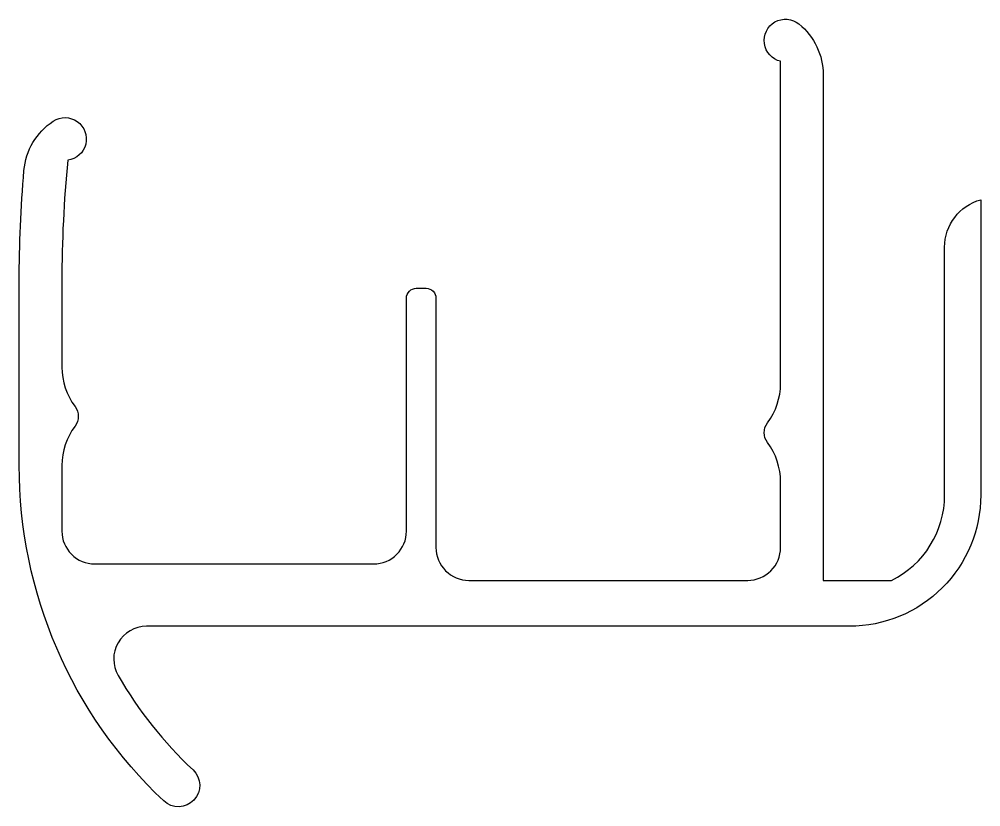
# Model space of a CAD drawing. Extents: x 245.8 to 275.1, y 247.7 to 271.7.
import ezdxf

# ---------------------------------------------------------------- set-up
doc = ezdxf.new("R2010")
doc.units = 0
doc.layers.get('0').update_dxf_attribs({"linetype": 'CONTINUOUS'})

msp = doc.modelspace()

# ---------------------------------------------------------------- linework, layer by layer
at = {"color": 7, "linetype": 'CONTINUOUS'}
msp.add_lwpolyline([(270.278, 254.605), (272.363, 254.605, 0.285369), (273.978, 257.205), (273.978, 264.759, -0.337188), (275.078, 266.205), (275.078, 257.205, -0.414214), (271.078, 253.205), (249.658, 253.205, 0.578046), (248.793, 251.703, 0.072618), (251.074, 248.828, -1), (250.183, 247.882, -0.207323), (245.778, 258.105), (245.778, 263.705, -0.02123), (245.923, 267.097, -0.229782), (246.815, 268.598, -1.257074), (247.256, 267.41, 0.023978), (247.078, 263.705), (247.078, 261.105, 0.162278), (247.478, 259.905, -0.333333), (247.478, 259.305, 0.162278), (247.078, 258.105), (247.078, 256.105, 0.414214), (248.078, 255.105), (256.578, 255.105, 0.414214), (257.578, 256.105), (257.578, 263.205, -0.414214), (257.878, 263.505), (258.178, 263.505, -0.414214), (258.478, 263.205), (258.478, 255.605, 0.414214), (259.478, 254.605), (267.978, 254.605, 0.414214), (268.978, 255.605), (268.978, 257.605, 0.162278), (268.578, 258.805, -0.333333), (268.578, 259.405, 0.162278), (268.978, 260.605), (268.978, 270.422, -1.253581), (269.538, 271.56, -0.226172), (270.278, 270.006)], format="xyb", close=True, dxfattribs=at)

doc.saveas('drawing.dxf')
